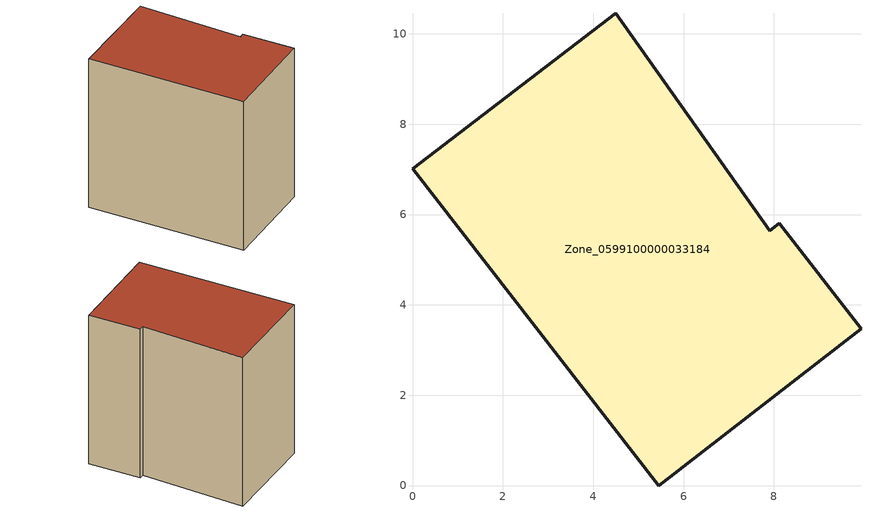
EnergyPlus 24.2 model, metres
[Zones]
Zone_0599100000033184
 floor ground (C_G): 5.45,0 0,7.01 4.5,10.45 7.91,5.64 8.12,5.8 9.93,3.47 z0
 wall outside (C_F): 8.12,5.8 7.91,5.64 4.5,10.45 0,7.01 5.45,0 9.93,3.47 8.12,5.8 z0:8.97
 roof outside (C_R): 5.45,0 9.93,3.47 8.12,5.8 7.91,5.64 4.5,10.45 0,7.01 z8.97
[BUILDING]
Pand.0599100000033184: North Axis=0; Terrain=City; Loads Convergence Tolerance Value=0.04; Temperature Convergence Tolerance Value=0.4; Solar Distribution=FullExterior; Maximum Number of Warmup Days=25; Minimum Number of Warmup Days=1
[Site:Location]
Rotterdam.The.Hague.AP_ZH_NLD Design_Conditions: Latitude=51.96; Longitude=4.45; Time Zone=1; Elevation=-4.5
[SITE:GROUNDTEMPERATURE:BUILDINGSURFACE]
18, 18, 18, 18, 18, 18, 18, 18, 18, 18, 18, 18
[MATERIAL] Thermal Absorptance=0.9; Solar Absorptance=0.7; Visible Absorptance=0.7
Name | Roughness | Thickness | Conductivity | Density | Specific Heat
G.TC.1975-1991 | MediumSmooth | 0.15 | 0.288461 | 540 | 1210
F.TC.1975-1991 | Rough | 0.3 | 0.230769 | 1920 | 840
R.TC.1975-1991 | MediumRough | 0.2 | 0.153846 | 1500 | 1000
[CONSTRUCTION]
C_G: G.TC.1975-1991
C_F: F.TC.1975-1991
C_R: R.TC.1975-1991
[ZONE]
Zone_0599100000033184: Type=1; Multiplier=1; Ceiling Height=Autocalculate; Volume=Autocalculate; Floor Area=autocalculate; Part of Total Floor Area=Yes
[ZONEINFILTRATION:DESIGNFLOWRATE]
Infil_Zone_0599100000033184: Zone or ZoneList or Space or SpaceList=Zone_0599100000033184; Schedule=AlwaysOn; Design Flow Rate Calculation Method=Flow/Area; Flow Rate per Floor Area=0.003; Constant Term Coefficient=1; Temperature Term Coefficient=0; Velocity Term Coefficient=0; Velocity Squared Term Coefficient=0
[HVACTEMPLATE:ZONE:IDEALLOADSAIRSYSTEM]
Zone_0599100000033184: Maximum Heating Supply Air Temperature=50; Minimum Cooling Supply Air Temperature=13; Maximum Heating Supply Air Humidity Ratio=0.0156; Minimum Cooling Supply Air Humidity Ratio=0.0077; Heating Limit=NoLimit; Cooling Limit=NoLimit; Dehumidification Control Type=ConstantSensibleHeatRatio; Cooling Sensible Heat Ratio=0.7; Dehumidification Setpoint=60; Humidification Control Type=None; Humidification Setpoint=30; Outdoor Air Method=None; Outdoor Air Flow Rate per Person=0.00944; Outdoor Air Flow Rate per Zone Floor Area=0; Outdoor Air Flow Rate per Zone=0; Demand Controlled Ventilation Type=None; Outdoor Air Economizer Type=NoEconomizer; Heat Recovery Type=None; Sensible Heat Recovery Effectiveness=0.7; Latent Heat Recovery Effectiveness=0.65
[ZONECONTROL:THERMOSTAT]
ThermostatControl_Zone_0599100000033184: Zone or ZoneList=Zone_0599100000033184; Control Type Schedule=DualSetpointControlType; Control 1=Thermostat_Zone_0599100000033184; Temperature Difference Between Cutout And Setpoint=0
[THERMOSTATSETPOINT:DUALSETPOINT]
Thermostat_Zone_0599100000033184: Heating Setpoint Temperature Schedule=HeatingSetpoint_Zone_0599100000033184; Cooling Setpoint Temperature Schedule=CoolingSetpoint_Zone_0599100000033184
[SCHEDULE:COMPACT]
HeatingSetpoint_Zone_0599100000033184: Through: 12/31, For: AllDays, Until: 24:00, 21
CoolingSetpoint_Zone_0599100000033184: Through: 12/31, For: AllDays, Until: 24:00, 24
DualSetpointControlType: Through: 12/31, For: AllDays, Until: 24:00, 4
AlwaysOn: Through: 12/31, For: AllDays, Until: 24:00, 1
